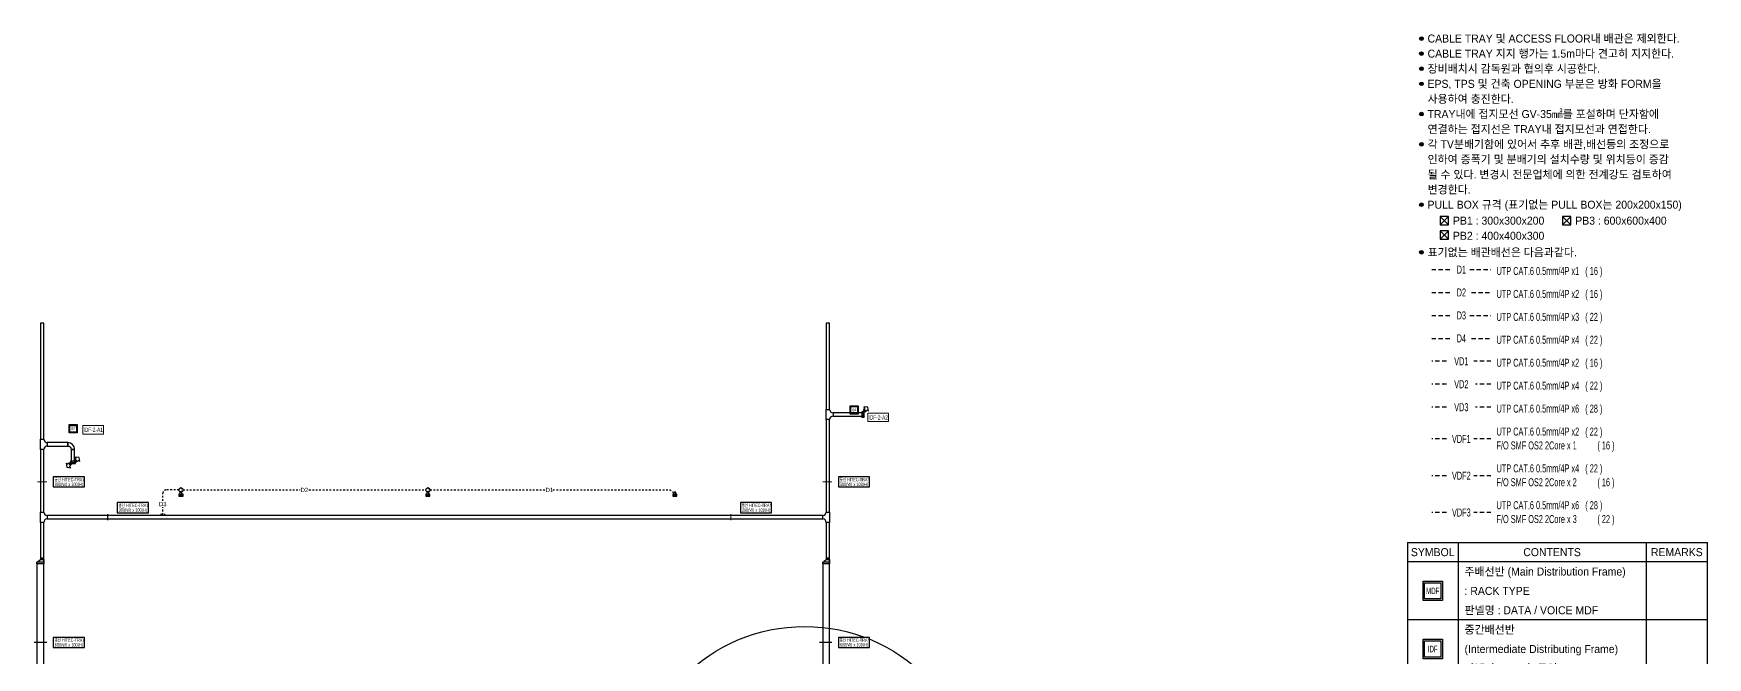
# Model space of a CAD drawing. Header units: millimetres. Extents: x 90978 to 501618, y -355196 to 882030.
# Drawn here: x 99844 to 246259, y -63543 to -8982 of the extents above; entities that cross this region are included whole.
import ezdxf
from ezdxf.enums import TextEntityAlignment as Align

# ---------------------------------------------------------------- set-up
doc = ezdxf.new("R2010")
doc.units = ezdxf.units.MM
doc.header["$LTSCALE"] = 150
doc.set_wipeout_variables(frame=1)
doc.linetypes.add('D1', pattern=[3, 1, -1, 1])
doc.linetypes.add('D2', pattern=[6.5, 2.5, -1.5, 2.5])
doc.layers.get('0').update_dxf_attribs({"lineweight": 0})
doc.layers.get('Defpoints').update_dxf_attribs({"color": 163})
for name, color, linetype in [('------07 System Box', 6, 'Continuous'), ('------10 Telecommunication Terminal Board', 3, 'Continuous'), ('------13 Telecommunication Outlet', 3, 'Continuous'), ('------15 Interphone', 6, 'Continuous'), ('------19 Communication Etc', 3, 'Continuous'), ('-----20 General Symbol', 3, 'Continuous'), ('-----22 Embeded in Floor', 4, 'D2'), ('-----23 Concealed or Exposed Wire', 4, 'D1'), ('-----27 Communication Cable Tray', 2, 'Continuous'), ('-----29 Cable Schedule', 1, 'Continuous'), ('-----29 Indicator', 1, 'Continuous'), ('-----30 Text', 2, 'Continuous')]:
    doc.layers.add(name, color=color, linetype=linetype)
doc.styles.add('ELEC', font='')
doc.styles.get('ELEC').set_extended_font_data('Dotum')

# ---------------------------------------------------------------- blocks, each defined once
blk = doc.blocks.new('H11')
blk.add_circle((0, 150), 150)
at = {"color": 1}
blk.add_circle((0, 150), 129, dxfattribs=at)
for p in [(-150, 150), (0, 300), (0, 0), (150, 150)]:
    blk.add_point(p)
at = {"style": 'ELEC'}
blk.add_text('t', height=214, dxfattribs=at).set_placement((0, 150), align=Align.MIDDLE)
blk = doc.blocks.new('G15')
blk.add_lwpolyline([(-300, 600), (300, 600), (300, 0), (-300, 0)], close=True)
at = {"color": 1}
blk.add_lwpolyline([(-250, 550), (250, 550), (250, 50), (-250, 50)], close=True, dxfattribs=at)
at = {"style": 'ELEC', "width": 0.6}
blk.add_text('MDF', height=200, dxfattribs=at).set_placement((0, 300), align=Align.MIDDLE)
blk = doc.blocks.new('G12')
blk.add_lwpolyline([(-300, 600), (300, 600), (300, 0), (-300, 0)], close=True)
at = {"color": 1}
blk.add_lwpolyline([(-250, 550), (250, 550), (250, 50), (-250, 50)], close=True, dxfattribs=at)
at = {"style": 'ELEC', "width": 0.6}
blk.add_text('IDF', height=200, dxfattribs=at).set_placement((0, 300), align=Align.MIDDLE)
blk = doc.blocks.new('G02')
blk.add_lwpolyline([(150, 150), (75, 150), (75, 300), (-75, 300), (-75, 150), (-150, 150), (-150, 0), (150, 0)], close=True)
blk = doc.blocks.new('B11')
h = blk.add_hatch(color=256)
h.dxf.hatch_style = 1
h.paths.add_polyline_path([(150, 150), (-150, 150), (-150, -150), (150, -150)])
at = {"linetype": 'Continuous'}
for points in [[(300, -150), (-300, -150), (-300, 150), (300, 150)], [(-150, 150), (150, 150), (150, -150), (-150, -150)]]:
    blk.add_lwpolyline(points, close=True, dxfattribs=at)
at = {"color": 1, "linetype": 'Continuous'}
for points in [[(-280, 130), (-170, 130), (-170, -130), (-280, -130)], [(170, 130), (280, 130), (280, -130), (170, -130)]]:
    blk.add_lwpolyline(points, close=True, dxfattribs=at)
blk = doc.blocks.new('A$C5F330B5F')
blk.add_hatch(color=256).paths.add_polyline_path([(225, 0), (225, 225), (112, 225), (-225, 225), (-225, 0)])
blk.add_line((-112, 225), (112, 225))
blk.add_lwpolyline([(225, 225), (112, 225), (112, 450), (-112, 450), (-112, 225), (-225, 225), (-225, 0), (225, 0)], close=True)
blk = doc.blocks.new('A$C2c78cba1')
at = {"layer": '------07 System Box'}
h = blk.add_hatch(color=256, dxfattribs=at)
h.dxf.hatch_style = 1
h.paths.add_polyline_path([(367, 790), (56, 790), (56, 56), (367, 56)])
h = blk.add_hatch(color=256, dxfattribs=at)
h.dxf.hatch_style = 1
h.paths.add_polyline_path([(1637, 790), (1327, 790), (1327, 56), (1637, 56)])
at = {"layer": '------07 System Box', "linetype": 'Continuous'}
for points in [[(1694, 0), (0, 0), (0, 847), (1694, 847)], [(423, 847), (1270, 847), (1270, 0), (423, 0)]]:
    blk.add_lwpolyline(points, close=True, dxfattribs=at)
at = {"layer": '------07 System Box', "color": 1, "linetype": 'Continuous'}
for points in [[(56, 790), (367, 790), (367, 56), (56, 56)], [(1327, 790), (1637, 790), (1637, 56), (1327, 56)]]:
    blk.add_lwpolyline(points, close=True, dxfattribs=at)
blk = doc.blocks.new('TV1')
at = {"layer": '------13 Telecommunication Outlet'}
for radius in [150, 57.3]:
    blk.add_circle((0, 150), radius, dxfattribs=at)
blk = doc.blocks.new('광포트_1')
at = {"ltscale": 0.7}
h = blk.add_hatch(color=254, dxfattribs=at)
h.dxf.hatch_style = 1
h.paths.add_polyline_path([(44, 285), (-44, 285), (-44, 159), (44, 159)])
h.paths.add_polyline_path([(44, 141), (-44, 141), (-44, 15), (44, 15)])
at = {"linetype": 'Continuous'}
for p, q in [((-150, 300), (150, 300)), ((-150, 0), (-150, 300)), ((-150, 0), (150, 0)), ((150, 0), (150, 300))]:
    blk.add_line(p, q, dxfattribs=at)
for points in [[(-44, 159), (-44, 285), (44, 285), (44, 159)], [(-44, 141), (-44, 15), (44, 15), (44, 141)]]:
    blk.add_lwpolyline(points, close=True, dxfattribs=at)
for p in [(-150, 150), (0, 285), (0, 0), (150, 150)]:
    blk.add_point(p, dxfattribs=at)
blk = doc.blocks.new('A$C415ffab5')
at = {"layer": '-----30 Text'}
h = blk.add_hatch(color=256, dxfattribs=at)
edge = h.paths.add_edge_path()
edge.add_arc((-25020, -2850), 160, 0, 360)
h = blk.add_hatch(color=256, dxfattribs=at)
edge = h.paths.add_edge_path()
edge.add_arc((-25020, -4171), 160, 0, 360)
h = blk.add_hatch(color=256, dxfattribs=at)
edge = h.paths.add_edge_path()
edge.add_arc((-25020, -5492), 160, 0, 360)
h = blk.add_hatch(color=256, dxfattribs=at)
edge = h.paths.add_edge_path()
edge.add_arc((-25020, -6812), 160, 0, 360)
h = blk.add_hatch(color=256, dxfattribs=at)
edge = h.paths.add_edge_path()
edge.add_arc((-25020, -9454), 160, 0, 360)
h = blk.add_hatch(color=256, dxfattribs=at)
edge = h.paths.add_edge_path()
edge.add_arc((-25020, -12096), 160, 0, 360)
h = blk.add_hatch(color=256, dxfattribs=at)
edge = h.paths.add_edge_path()
edge.add_arc((-25020, -17379), 160, 0, 360)
h = blk.add_hatch(color=256, dxfattribs=at)
edge = h.paths.add_edge_path()
edge.add_arc((-25020, -21542), 160, 0, 360)
at = {"layer": '-----20 General Symbol'}
for p, q in [((-22662, -19138), (-23390, -18410)), ((-22662, -18410), (-23390, -19138)), ((-11967, -19138), (-12695, -18410)), ((-11967, -18410), (-12695, -19138)), ((-22662, -20385), (-23390, -19657)), ((-22662, -19657), (-23390, -20385))]:
    blk.add_line(p, q, dxfattribs=at)
for points in [[(-23390, -18410), (-23390, -19138), (-22662, -19138), (-22662, -18410)], [(-12695, -18410), (-12695, -19138), (-11967, -19138), (-11967, -18410)], [(-23390, -19657), (-23390, -20385), (-22662, -20385), (-22662, -19657)]]:
    blk.add_lwpolyline(points, close=True, dxfattribs=at)
at = {"layer": '-----22 Embeded in Floor'}
for p, q in [((-24123, -23048), (-22389, -23048)), ((-20794, -23048), (-18940, -23048)), ((-24123, -25054), (-22388, -25054)), ((-20641, -25054), (-18940, -25054)), ((-24123, -27060), (-22389, -27060)), ((-20794, -27060), (-18940, -27060)), ((-24123, -29066), (-22388, -29066)), ((-20641, -29066), (-18940, -29066)), ((-22839, -31072), (-24123, -31072)), ((-18940, -31072), (-20440, -31072)), ((-22837, -33078), (-24123, -33078)), ((-18940, -33078), (-20287, -33078)), ((-22837, -35084), (-24123, -35084)), ((-18940, -35084), (-20287, -35084)), ((-22839, -37855), (-24123, -37855)), ((-18940, -37855), (-20440, -37855)), ((-22839, -41074), (-24123, -41074)), ((-18940, -41074), (-20440, -41074)), ((-22839, -44293), (-24123, -44293)), ((-18940, -44293), (-20440, -44293))]:
    blk.add_line(p, q, dxfattribs=at)
at = {"layer": '-----29 Cable Schedule', "color": 3}
for p, q in [((-26250, -46912), (0, -46912)), ((-26250, -46912), (-26250, -80783)), ((0, -80783), (0, -46912)), ((0, -48606), (-26250, -48606)), ((0, -80783), (-26250, -80783))]:
    blk.add_line(p, q, dxfattribs=at)
at = {"layer": '-----29 Cable Schedule'}
for p, q in [((-21819, -46912), (-21819, -48606)), ((-5372, -46912), (-5372, -48606)), ((-21819, -48606), (-21819, -80783)), ((-5372, -48606), (-5372, -80783)), ((0, -53687), (-26250, -53687)), ((0, -58767), (-26250, -58767)), ((0, -63848), (-26250, -63848)), ((0, -68929), (-26250, -68929)), ((0, -72316), (-26250, -72316)), ((0, -75703), (-26250, -75703)), ((0, -77396), (-26250, -77396)), ((0, -79090), (-26250, -79090)), ((0, -80783), (-26250, -80783))]:
    blk.add_line(p, q, dxfattribs=at)
at = {"layer": '-----30 Text'}
for centre in [(-25020, -2850), (-25020, -4171), (-25020, -5492), (-25020, -6812), (-25020, -9454), (-25020, -12096), (-25020, -17379), (-25020, -21542)]:
    blk.add_circle(centre, 160, dxfattribs=at)
for p in [(-24860, -2850), (-24860, -4171), (-24860, -5492), (-24860, -6812), (-24860, -9454), (-24860, -12096), (-24860, -17379), (-24860, -21542)]:
    blk.add_point(p, dxfattribs=at)
at = {"layer": '------07 System Box', "xscale": 2.822580634535418, "yscale": 2.822580634535418, "zscale": 2.822580634535418}
blk.add_blockref('B11', (-24034, -61308), dxfattribs=at)
at = {"layer": '------10 Telecommunication Terminal Board', "xscale": 2.822580634535418, "yscale": 2.822580634535418, "zscale": 2.822580634535418}
for name, p in [('G15', (-24034, -51993)), ('G12', (-24034, -57074))]:
    blk.add_blockref(name, p, dxfattribs=at)
at = {"layer": '------13 Telecommunication Outlet'}
for name, p, xscale, yscale, zscale in [('A$C5F330B5F', (-24034, -71130), 1.881720423023612, 1.881720423023612, 1.881720423023612), ('G02', (-24034, -74433), 2.822580634535418, 2.822580634535418, 2.822580634535418), ('TV1', (-24020, -78851), 4, 4, 4)]:
    blk.add_blockref(name, p, dxfattribs=dict(at, xscale=xscale, yscale=yscale, zscale=zscale))
at = {"layer": '------13 Telecommunication Outlet', "xscale": 2.822580634535246, "yscale": 2.822580634535246, "zscale": 2.822580634535246, "rotation": 90}
blk.add_blockref('광포트_1', (-23611, -76575), dxfattribs=at)
at = {"layer": '------15 Interphone', "xscale": 2.822580634535418, "yscale": 2.822580634535418, "zscale": 2.822580634535418}
blk.add_blockref('H11', (-24034, -80360), dxfattribs=at)
blk.add_blockref('A$C2c78cba1', (-24881, -66868))
at = {"layer": '-----22 Embeded in Floor', "style": 'ELEC', "width": 0.7}
for s, p in [('D1', (-21532, -23048)), ('D2', (-21532, -25054)), ('D3', (-21532, -27060)), ('D4', (-21532, -29066)), ('VD1', (-21532, -31072)), ('VD2', (-21532, -33078)), ('VD3', (-21532, -35084)), ('VDF1', (-21532, -37855)), ('VDF2', (-21532, -41074)), ('VDF3', (-21532, -44293))]:
    blk.add_text(s, height=700, dxfattribs=at).set_placement(p, align=Align.MIDDLE_CENTER)
at = {"layer": '-----29 Cable Schedule', "color": 2, "style": 'ELEC'}
for s, p in [('SYMBOL', (-24034, -47759)), ('CONTENTS', (-13595, -47759)), ('REMARKS', (-2686, -47759))]:
    blk.add_text(s, height=700, dxfattribs=at).set_placement(p, align=Align.MIDDLE)
at = {"layer": '-----30 Text', "style": 'ELEC'}
for s, p in [('CABLE TRAY 및 ACCESS FLOOR내 배관은 제외한다.', (-24485, -2850)), ('CABLE TRAY 지지 행가는 1.5m마다 견고히 지지한다.', (-24485, -4171)), ('장비배치시 감독원과 협의후 시공한다.', (-24485, -5492)), ('EPS, TPS 및 건축 OPENING 부분은 방화 FORM을', (-24485, -6812)), ('사용하여 충진한다.', (-24485, -8133)), ('TRAY내에 접지모선 GV-35㎟를 포설하며 단자함에', (-24485, -9454)), ('각 TV분배기함에 있어서 추후 배관,배선등의 조정으로', (-24485, -12096)), ('연결하는 접지선은 TRAY내 접지모선과 연접한다.', (-24485, -10775)), ('인하여 증폭기 및 분배기의 설치수량 및 위치등이 증감', (-24485, -13417)), ('될 수 있다. 변경시 전문업체에 의한 전계강도 검토하여', (-24485, -14738)), ('변경한다.', (-24485, -16059)), ('PULL BOX 규격 (표기없는 PULL BOX는 200x200x150)', (-24485, -17379)), ('PB1 : 300x300x200', (-22265, -18774)), ('PB3 : 600x600x400', (-11570, -18774)), ('PB2 : 400x400x300', (-22265, -20095)), ('표기없는 배관배선은 다음과같다.', (-24485, -21542)), ('주배선반 (Main Distribution Frame)', (-21254, -49453)), (': RACK TYPE', (-21254, -51146)), ('판넬명 : DATA / VOICE MDF', (-21254, -52840)), ('중간배선반', (-21254, -54533)), ('(Intermediate Distributing Frame)', (-21254, -56227)), ('판넬명 : IDF-층-구역', (-21254, -57921)), ('SYSTEM BOX 콘크리트 매입형', (-21254, -59614)), ('SYSTEM BOX ACCESS FLOOR형', (-21254, -61308)), ('(2구 콘센트+2구 모듈러잭)', (-21254, -63001)), ('SYSTEM BOX 콘크리트 매입형', (-21254, -64695)), ('SYSTEM BOX ACCESS FLOOR형', (-21254, -66388)), ('(2구 콘센트+2구 모듈러잭+광 모듈)', (-21254, -68082)), ('벽부형 모듈러 잭 8PIN (1구)', (-21254, -70706)), ('벽부형 모듈러 잭 8PIN (2구)', (-21254, -74009)), ('벽부형 광포트(1구)', (-21254, -76550)), ('CATV 유니트_중간분기형', (-21254, -78243)), ('인터폰 주장치', (-21254, -79937))]:
    blk.add_text(s, height=700, dxfattribs=at).set_placement(p, align=Align.MIDDLE_LEFT)
at = {"layer": '-----30 Text', "style": 'ELEC', "width": 0.7}
for s, p in [('UTP CAT.6 0.5mm/4P x1   ( 16 )', (-18456, -23173)), ('UTP CAT.6 0.5mm/4P x2   ( 16 )', (-18456, -25179)), ('UTP CAT.6 0.5mm/4P x3   ( 22 )', (-18456, -27185)), ('UTP CAT.6 0.5mm/4P x4   ( 22 )', (-18456, -29191)), ('UTP CAT.6 0.5mm/4P x2   ( 16 )', (-18456, -31197)), ('UTP CAT.6 0.5mm/4P x4   ( 22 )', (-18456, -33203)), ('UTP CAT.6 0.5mm/4P x6   ( 28 )', (-18456, -35209)), ('UTP CAT.6 0.5mm/4P x2   ( 22 )', (-18456, -37215)), ('F/O SMF OS2 2Core x 1', (-18456, -38428)), ('( 16 )', (-9631, -38429)), ('UTP CAT.6 0.5mm/4P x4   ( 22 )', (-18456, -40434)), ('F/O SMF OS2 2Core x 2', (-18456, -41647)), ('( 16 )', (-9631, -41648)), ('UTP CAT.6 0.5mm/4P x6   ( 28 )', (-18456, -43653)), ('F/O SMF OS2 2Core x 3', (-18456, -44866)), ('( 22 )', (-9631, -44867))]:
    blk.add_text(s, height=700, dxfattribs=at).set_placement(p, align=Align.MIDDLE_LEFT)
at = {"layer": '-----30 Text', "style": 'ELEC'}
for s, p in [('DATA x1', (-2686, -59614)), ('VOICE x1', (-2686, -61308)), ('DATA x1', (-2686, -64695)), ('-', (-2686, -63001)), ('VOICE x1', (-2686, -66388)), ('F/O x 1', (-2686, -68082)), ('DATA x1', (-2686, -70706)), ('VOICE x1', (-2686, -73162)), ('DATA x1', (-2686, -74856)), ('F/O x1', (-2686, -76580))]:
    blk.add_text(s, height=700, dxfattribs=at).set_placement(p, align=Align.MIDDLE_CENTER)
blk = doc.blocks.new('G01')
blk.add_hatch(color=256).paths.add_polyline_path([(150, 150), (75, 150), (-75, 150), (-150, 150), (-150, 0), (150, 0)])
blk.add_blockref('G02', (0, 0))
blk = doc.blocks.new('O08')
blk.add_hatch(color=256).paths.add_polyline_path([(120, 51), (-120, 51), (-120, 0), (120, 0)])
blk.add_lwpolyline([(120, 127.5), (120, 0), (-120, 0), (-120, 127.5), (-120, 51), (120, 51)])
blk = doc.blocks.new('O04')
blk.add_circle((0, 0), 150)
for p in [(-150, 0), (0, 150), (150, 0), (0, -150)]:
    blk.add_point(p)
at = {"style": 'ELEC'}
blk.add_text('J', height=214, dxfattribs=at).set_placement((0, 0), align=Align.MIDDLE)
blk = doc.blocks.new('A$C69d3834d')
at = {"layer": '------19 Communication Etc', "color": 3}
blk.add_circle((404, 404), 404, dxfattribs=at)
at = {"layer": 'Defpoints'}
blk.add_circle((663, 215), 15000, dxfattribs=at)
at = {"layer": '------19 Communication Etc', "style": 'ELEC'}
blk.add_text('AP', height=375, dxfattribs=at).set_placement((404, 404, 0), align=Align.MIDDLE_CENTER)
blk = doc.blocks.new('O03')
at = {"linetype": 'Continuous'}
for p, q in [((-101, 101), (101, -101)), ((-74, 127), (127, -74)), ((-48, 154), (154, -48)), ((-27, 366), (69, 270)), ((-27, 366), (321, 321)), ((69, 270), (-21, 180)), ((-21, 180), (180, -21)), ((270, 69), (180, -21)), ((270, 69), (366, -27)), ((321, 321), (366, -27))]:
    blk.add_line(p, q, dxfattribs=at)

msp = doc.modelspace()

# ---------------------------------------------------------------- linework, layer by layer
at = {"layer": '-----23 Concealed or Exposed Wire'}
for p, q in [((111151.4792, -49846.72075), (111151.4792, -49193.10958)), ((112561.4792, -48893.10958), (111451.4792, -48893.10958)), ((112921.4792, -48893.10958), (123155.78162, -48893.10958)), ((123940.38134, -48893.10958), (134161.4792, -48893.10958)), ((134521.4792, -48893.10958), (144585.61707, -48893.10958)), ((145275.57637, -48893.10958), (155421.15012, -48893.10958)), ((155851.4792, -49163.10958), (155614.28887, -48963.55039)), ((111151.4792, -51063.06157), (111151.4792, -50409.98398))]:
    msp.add_line(p, q, dxfattribs=at)
for centre, start, end in [((111451.4792, -49193.10958), 90, 180), ((155421.15012, -49193.10958), 49.9245473229, 90)]:
    msp.add_arc(centre, 300, start, end, dxfattribs=at)
at = {"layer": '-----27 Communication Cable Tray', "elevation": 0}
for points in [[(100444.09324, -34314.9163), (100444.09324, -44453.6225), (100744.09324, -44453.6225), (100744.09324, -34314.9163)], [(169177.64875, -34314.9163), (169177.64875, -41844.79874), (169477.64875, -41844.79874), (169477.64875, -34314.9163)], [(172503.5721, -42144.79874), (169777.64875, -42144.79874), (169777.64875, -42444.79874), (172503.5721, -42444.79874)], [(169477.64875, -50824.26157), (169477.64875, -42744.79874), (169177.64875, -42744.79874), (169177.64875, -50824.26157)], [(100444.09324, -45353.6225), (100444.09324, -50824.26157), (100744.09324, -50824.26157), (100744.09324, -45353.6225)], [(102844.09324, -44753.6225), (101044.09324, -44753.6225), (101044.09324, -45053.6225), (102844.09324, -45053.6225)], [(103144.09324, -45353.6225), (103144.09324, -46583.10701), (103444.09324, -46583.10701), (103444.09324, -45353.6225)], [(101044.09324, -51424.26157), (168877.64875, -51424.26157), (168877.64875, -51124.26157), (101044.09324, -51124.26157)], [(100444.09324, -51724.26157), (100444.09324, -54843.8391), (100744.09324, -54843.8391), (100744.09324, -51724.26157)], [(169177.64875, -51724.26157), (169177.64875, -54843.8391), (169477.64875, -54843.8391), (169477.64875, -51724.26157)], [(100744.09324, -71952.69588), (100744.09324, -55343.8391), (100144.09324, -55343.8391), (100144.09324, -71952.69588)], [(169477.64875, -71952.69588), (169477.64875, -55343.8391), (168877.64875, -55343.8391), (168877.64875, -71952.69588)]]:
    msp.add_lwpolyline(points, close=True, dxfattribs=at)
for points in [[(169477.64875, -42744.79874), (169177.64875, -42744.79874), (169177.64875, -42744.79874), (169177.64875, -41844.79874), (169477.64875, -41844.79874, 0.4142135624), (169777.64875, -42144.79874), (169777.64875, -42444.79874), (169777.64875, -42444.79874, 0.4142135624)], [(100744.09324, -45353.6225), (100444.09324, -45353.6225), (100444.09324, -45353.6225), (100444.09324, -44453.6225), (100744.09324, -44453.6225, 0.4142135624), (101044.09324, -44753.6225), (101044.09324, -45053.6225), (101044.09324, -45053.6225, 0.4142135624)], [(102844.09324, -45053.6225), (102844.09324, -45053.6225, -0.4142135624), (103144.09324, -45353.6225), (103144.09324, -45353.6225), (103444.09324, -45353.6225, 0.4142135624), (102844.09324, -44753.6225)], [(100744.09324, -51724.26157), (100444.09324, -51724.26157), (100444.09324, -51724.26157), (100444.09324, -50824.26157), (100744.09324, -50824.26157, 0.4142135624), (101044.09324, -51124.26157), (101044.09324, -51424.26157), (101044.09324, -51424.26157, 0.4142135624)], [(169177.64875, -50824.26157), (169477.64875, -50824.26157), (169477.64875, -50824.26157), (169477.64875, -51724.26157), (169177.64875, -51724.26157, 0.4142135624), (168877.64875, -51424.26157), (168877.64875, -51124.26157), (168877.64875, -51124.26157, 0.4142135624)]]:
    msp.add_lwpolyline(points, format="xyb", close=True, dxfattribs=at)
at = {"layer": '-----27 Communication Cable Tray', "color": 1}
msp.add_lwpolyline([(172303.5721, -42519.79874), (172503.5721, -42519.79874), (172503.5721, -42069.79874), (172303.5721, -42069.79874), (172303.5721, -42519.79874)], dxfattribs=at)
at = {"layer": '-----27 Communication Cable Tray', "color": 1, "linetype": 'D1'}
for points in [[(172303.5721, -42519.79874), (172503.5721, -42069.79874)], [(172303.5721, -42069.79874), (172503.5721, -42519.79874)]]:
    msp.add_lwpolyline(points, dxfattribs=at)
at = {"layer": '-----27 Communication Cable Tray'}
for points in [[(172353.5721, -42394.79874), (172353.5721, -42444.79874), (172453.5721, -42444.79874), (172453.5721, -42144.79874), (172353.5721, -42144.79874), (172353.5721, -42194.79874)], [(172453.5721, -42469.79874), (172503.5721, -42469.79874), (172503.5721, -42119.79874), (172453.5721, -42119.79874), (172453.5721, -42469.79874)]]:
    msp.add_lwpolyline(points, dxfattribs=at)
at = {"layer": '-----27 Communication Cable Tray', "color": 1, "elevation": 0}
msp.add_lwpolyline([(103069.09324, -46383.10701), (103069.09324, -46583.10701), (103519.09324, -46583.10701), (103519.09324, -46383.10701), (103069.09324, -46383.10701)], dxfattribs=at)
at = {"layer": '-----27 Communication Cable Tray', "color": 1, "linetype": 'D1', "elevation": 0}
for points in [[(103069.09324, -46383.10701), (103519.09324, -46583.10701)], [(103519.09324, -46383.10701), (103069.09324, -46583.10701)]]:
    msp.add_lwpolyline(points, dxfattribs=at)
at = {"layer": '-----27 Communication Cable Tray', "elevation": 0}
for points in [[(103119.09324, -46533.10701), (103119.09324, -46583.10701), (103469.09324, -46583.10701), (103469.09324, -46533.10701), (103119.09324, -46533.10701)], [(103194.09324, -46433.10701), (103144.09324, -46433.10701), (103144.09324, -46533.10701), (103444.09324, -46533.10701), (103444.09324, -46433.10701), (103394.09324, -46433.10701)], [(100744.09324, -55343.8391), (100744.09324, -54843.8391), (100444.09324, -54843.8391), (100444.09324, -54963.238), (100744.09324, -54963.238), (100744.09324, -55196.19546), (100144.09324, -55196.19546), (100444.09324, -54963.238), (100744.09324, -54963.238), (100744.09324, -55343.8391), (100144.09324, -55343.8391), (100144.09324, -55196.19546)], [(169477.64875, -55343.8391), (169477.64875, -54843.8391), (169177.64875, -54843.8391), (169177.64875, -54963.238), (169477.64875, -54963.238), (169477.64875, -55196.19546), (168877.64875, -55196.19546), (169177.64875, -54963.238), (169477.64875, -54963.238), (169477.64875, -55343.8391), (168877.64875, -55343.8391), (168877.64875, -55196.19546)]]:
    msp.add_lwpolyline(points, dxfattribs=at)
at = {"color": 1, "elevation": 0}
for points in [[(172828.32902, -42921.93203), (174627.95402, -42921.93203), (174627.95402, -42179.43203), (172828.32902, -42179.43203)], [(104166.41085, -44000.60637), (105966.03585, -44000.60637), (105966.03585, -43258.10637), (104166.41085, -43258.10637)]]:
    msp.add_lwpolyline(points, close=True, dxfattribs=at)

# ---------------------------------------------------------------- block references
at = {"layer": '------10 Telecommunication Terminal Board', "xscale": 1.2, "yscale": 1.2, "zscale": 1.2}
for p in [(171625.92864, -42264.97434), (103315.55617, -43903.10637)]:
    msp.add_blockref('G12', p, dxfattribs=at)
at = {"layer": '------13 Telecommunication Outlet'}
msp.add_blockref('A$C415ffab5', (246259.18512, -6571.916), dxfattribs=at)
at = {"layer": '------13 Telecommunication Outlet', "xscale": 1.2, "yscale": 1.2, "zscale": 1.2}
for p in [(112741.4792, -49433.10958), (134341.4792, -49433.10958), (155941.4792, -49433.10958)]:
    msp.add_blockref('G01', p, dxfattribs=at)
at = {"layer": '-----20 General Symbol', "xscale": 1.2, "yscale": 1.2, "zscale": 1.2}
for p in [(112741.4792, -48893.10958), (134341.4792, -48893.10958)]:
    msp.add_blockref('O04', p, dxfattribs=at)
at = {"layer": '-----23 Concealed or Exposed Wire', "xscale": 1.199999999953434, "yscale": 1.199999999953434, "zscale": 1.199999999953434}
msp.add_blockref('O08', (111151.4792, -51124.26157), dxfattribs=at)
at = {"layer": '-----23 Concealed or Exposed Wire'}
msp.add_blockref('A$C69d3834d', (166629.23392, -76046.41205), dxfattribs=at)
at = {"layer": '-----27 Communication Cable Tray', "xscale": -1}
for p, rotation in [((172503.5721, -41985.24401), 270), ((103069.09324, -46583.10701, 0), 90), ((103519.09324, -46383.10701, 0), 270)]:
    msp.add_blockref('O03', p, dxfattribs=dict(at, rotation=rotation))

# ---------------------------------------------------------------- texts
at = {"layer": '------10 Telecommunication Terminal Board', "style": 'ELEC', "width": 0.7}
for s, p in [('IDF-2-A2', (173728.14152, -42550.68203)), ('IDF-2-A1', (105066.22335, -43629.35637))]:
    msp.add_text(s, height=375, dxfattribs=at).set_placement(p, align=Align.MIDDLE_CENTER)
at = {"layer": '-----23 Concealed or Exposed Wire', "style": 'ELEC'}
for s, p in [('D2', (123541.4792, -48893.10958)), ('D1', (144971.31466, -48893.10958)), ('D3', (111151.4792, -50128.08558, 0))]:
    msp.add_text(s, height=375, dxfattribs=at).set_placement(p, align=Align.MIDDLE_CENTER)

# ---------------------------------------------------------------- wipeouts: each hides what was drawn before it
at = {"color": 1}
for points in [[(101574.35287, -48631.13216), (104304.27146, -48631.13216), (104304.27146, -47751.13216), (101574.35287, -47751.13216)], [(170245.01991, -48631.13216), (172974.9385, -48631.13216), (172974.9385, -47751.13216), (170245.01991, -47751.13216)], [(101574.35287, -62659.47708), (104304.27146, -62659.47708), (104304.27146, -61779.47708), (101574.35287, -61779.47708)]]:
    msp.add_wipeout(points, dxfattribs=at).translate(0, 0, 0)

# ---------------------------------------------------------------- next in the draw order: linework, layer by layer
at = {"layer": '------10 Telecommunication Terminal Board', "color": 1, "elevation": 0}
for points in [[(101574.35287, -48631.13216), (104304.27146, -48631.13216), (104304.27146, -47751.13216), (101574.35287, -47751.13216)], [(170245.01991, -48631.13216), (172974.9385, -48631.13216), (172974.9385, -47751.13216), (170245.01991, -47751.13216)], [(101574.35287, -62659.47708), (104304.27146, -62659.47708), (104304.27146, -61779.47708), (101574.35287, -61779.47708)]]:
    msp.add_lwpolyline(points, close=True, dxfattribs=at)
at = {"layer": '-----29 Indicator', "elevation": 0}
for points in [[(101574.35287, -48191.13216, 0, 0, 0), (101024.54967, -48191.13216, 100, 100, 0), (100187.88736, -48191.13216, 100, 100, 0)], [(170245.01991, -48191.13216, 0, 0, 0), (169695.21671, -48191.13216, 100, 100, 0), (168858.5544, -48191.13216, 100, 100, 0)], [(101574.35287, -62219.47708, 0, 0, 0), (101024.54967, -62219.47708, 100, 100, 0), (99893.63681, -62219.47708, 100, 100, 0)]]:
    msp.add_lwpolyline(points, format="xyseb", dxfattribs=at)

# ---------------------------------------------------------------- next in the draw order: texts
at = {"layer": '------10 Telecommunication Terminal Board', "style": 'ELEC', "width": 0.7}
for s, p in [('300(W) x 100(H)', (101694.31217, -48406.13216, 0)), ('통신 HITEC-TRAY', (101694.31217, -47986.13216, 0)), ('300(W) x 100(H)', (170364.97921, -48406.13216, 0)), ('통신 HITEC-TRAY', (170364.97921, -47986.13216, 0)), ('600(W) x 100(H)', (101694.31217, -62434.47708, 0)), ('통신 HITEC-TRAY', (101694.31217, -62014.47708, 0))]:
    msp.add_text(s, height=300, dxfattribs=at).set_placement(p, align=Align.MIDDLE_LEFT)

# ---------------------------------------------------------------- next in the draw order: wipeouts: each hides what was drawn before it
at = {"color": 1}
for points in [[(107172.56043, -50879.47708), (109902.47902, -50879.47708), (109902.47902, -49999.47708), (107172.56043, -49999.47708)], [(161672.56043, -50879.47708), (164402.47902, -50879.47708), (164402.47902, -49999.47708), (161672.56043, -49999.47708)]]:
    msp.add_wipeout(points, dxfattribs=at)
msp.add_wipeout([(170245.01991, -62659.47708), (172974.9385, -62659.47708), (172974.9385, -61779.47708), (170245.01991, -61779.47708)], dxfattribs=at).translate(0, 0, 0)

# ---------------------------------------------------------------- next in the draw order: linework, layer by layer
at = {"layer": '------10 Telecommunication Terminal Board', "color": 1, "elevation": 0}
for points in [[(107172.56043, -50879.47708), (109902.47902, -50879.47708), (109902.47902, -49999.47708), (107172.56043, -49999.47708)], [(161672.56043, -50879.47708), (164402.47902, -50879.47708), (164402.47902, -49999.47708), (161672.56043, -49999.47708)], [(170245.01991, -62659.47708), (172974.9385, -62659.47708), (172974.9385, -61779.47708), (170245.01991, -61779.47708)]]:
    msp.add_lwpolyline(points, close=True, dxfattribs=at)
at = {"layer": '-----29 Indicator'}
for points in [[(107172.63229, -50439.47703, 0, 0, 0), (106334.58428, -50440.00064, 0, 0, 0), (106334.58428, -50989.80384, 100, 100, 0), (106334.58428, -51550.7167, 100, 100, 0)], [(161672.63229, -50439.47703, 0, 0, 0), (160834.58428, -50440.00064, 0, 0, 0), (160834.58428, -50989.80384, 100, 100, 0), (160834.58428, -51550.7167, 100, 100, 0)]]:
    msp.add_lwpolyline(points, format="xyseb", dxfattribs=at)
at = {"layer": '-----29 Indicator', "elevation": 0}
msp.add_lwpolyline([(170245.01991, -62219.47708, 0, 0, 0), (169695.21671, -62219.47708, 100, 100, 0), (168564.30385, -62219.47708, 100, 100, 0)], format="xyseb", dxfattribs=at)

# ---------------------------------------------------------------- next in the draw order: texts
at = {"layer": '------10 Telecommunication Terminal Board', "style": 'ELEC', "width": 0.7}
for s, p in [('300(W) x 100(H)', (107292.51973, -50654.47708)), ('통신 HITEC-TRAY', (107292.51973, -50234.47708)), ('300(W) x 100(H)', (161792.51973, -50654.47708)), ('통신 HITEC-TRAY', (161792.51973, -50234.47708)), ('600(W) x 100(H)', (170364.97921, -62434.47708, 0)), ('통신 HITEC-TRAY', (170364.97921, -62014.47708, 0))]:
    msp.add_text(s, height=300, dxfattribs=at).set_placement(p, align=Align.MIDDLE_LEFT)

doc.saveas('drawing.dxf')
